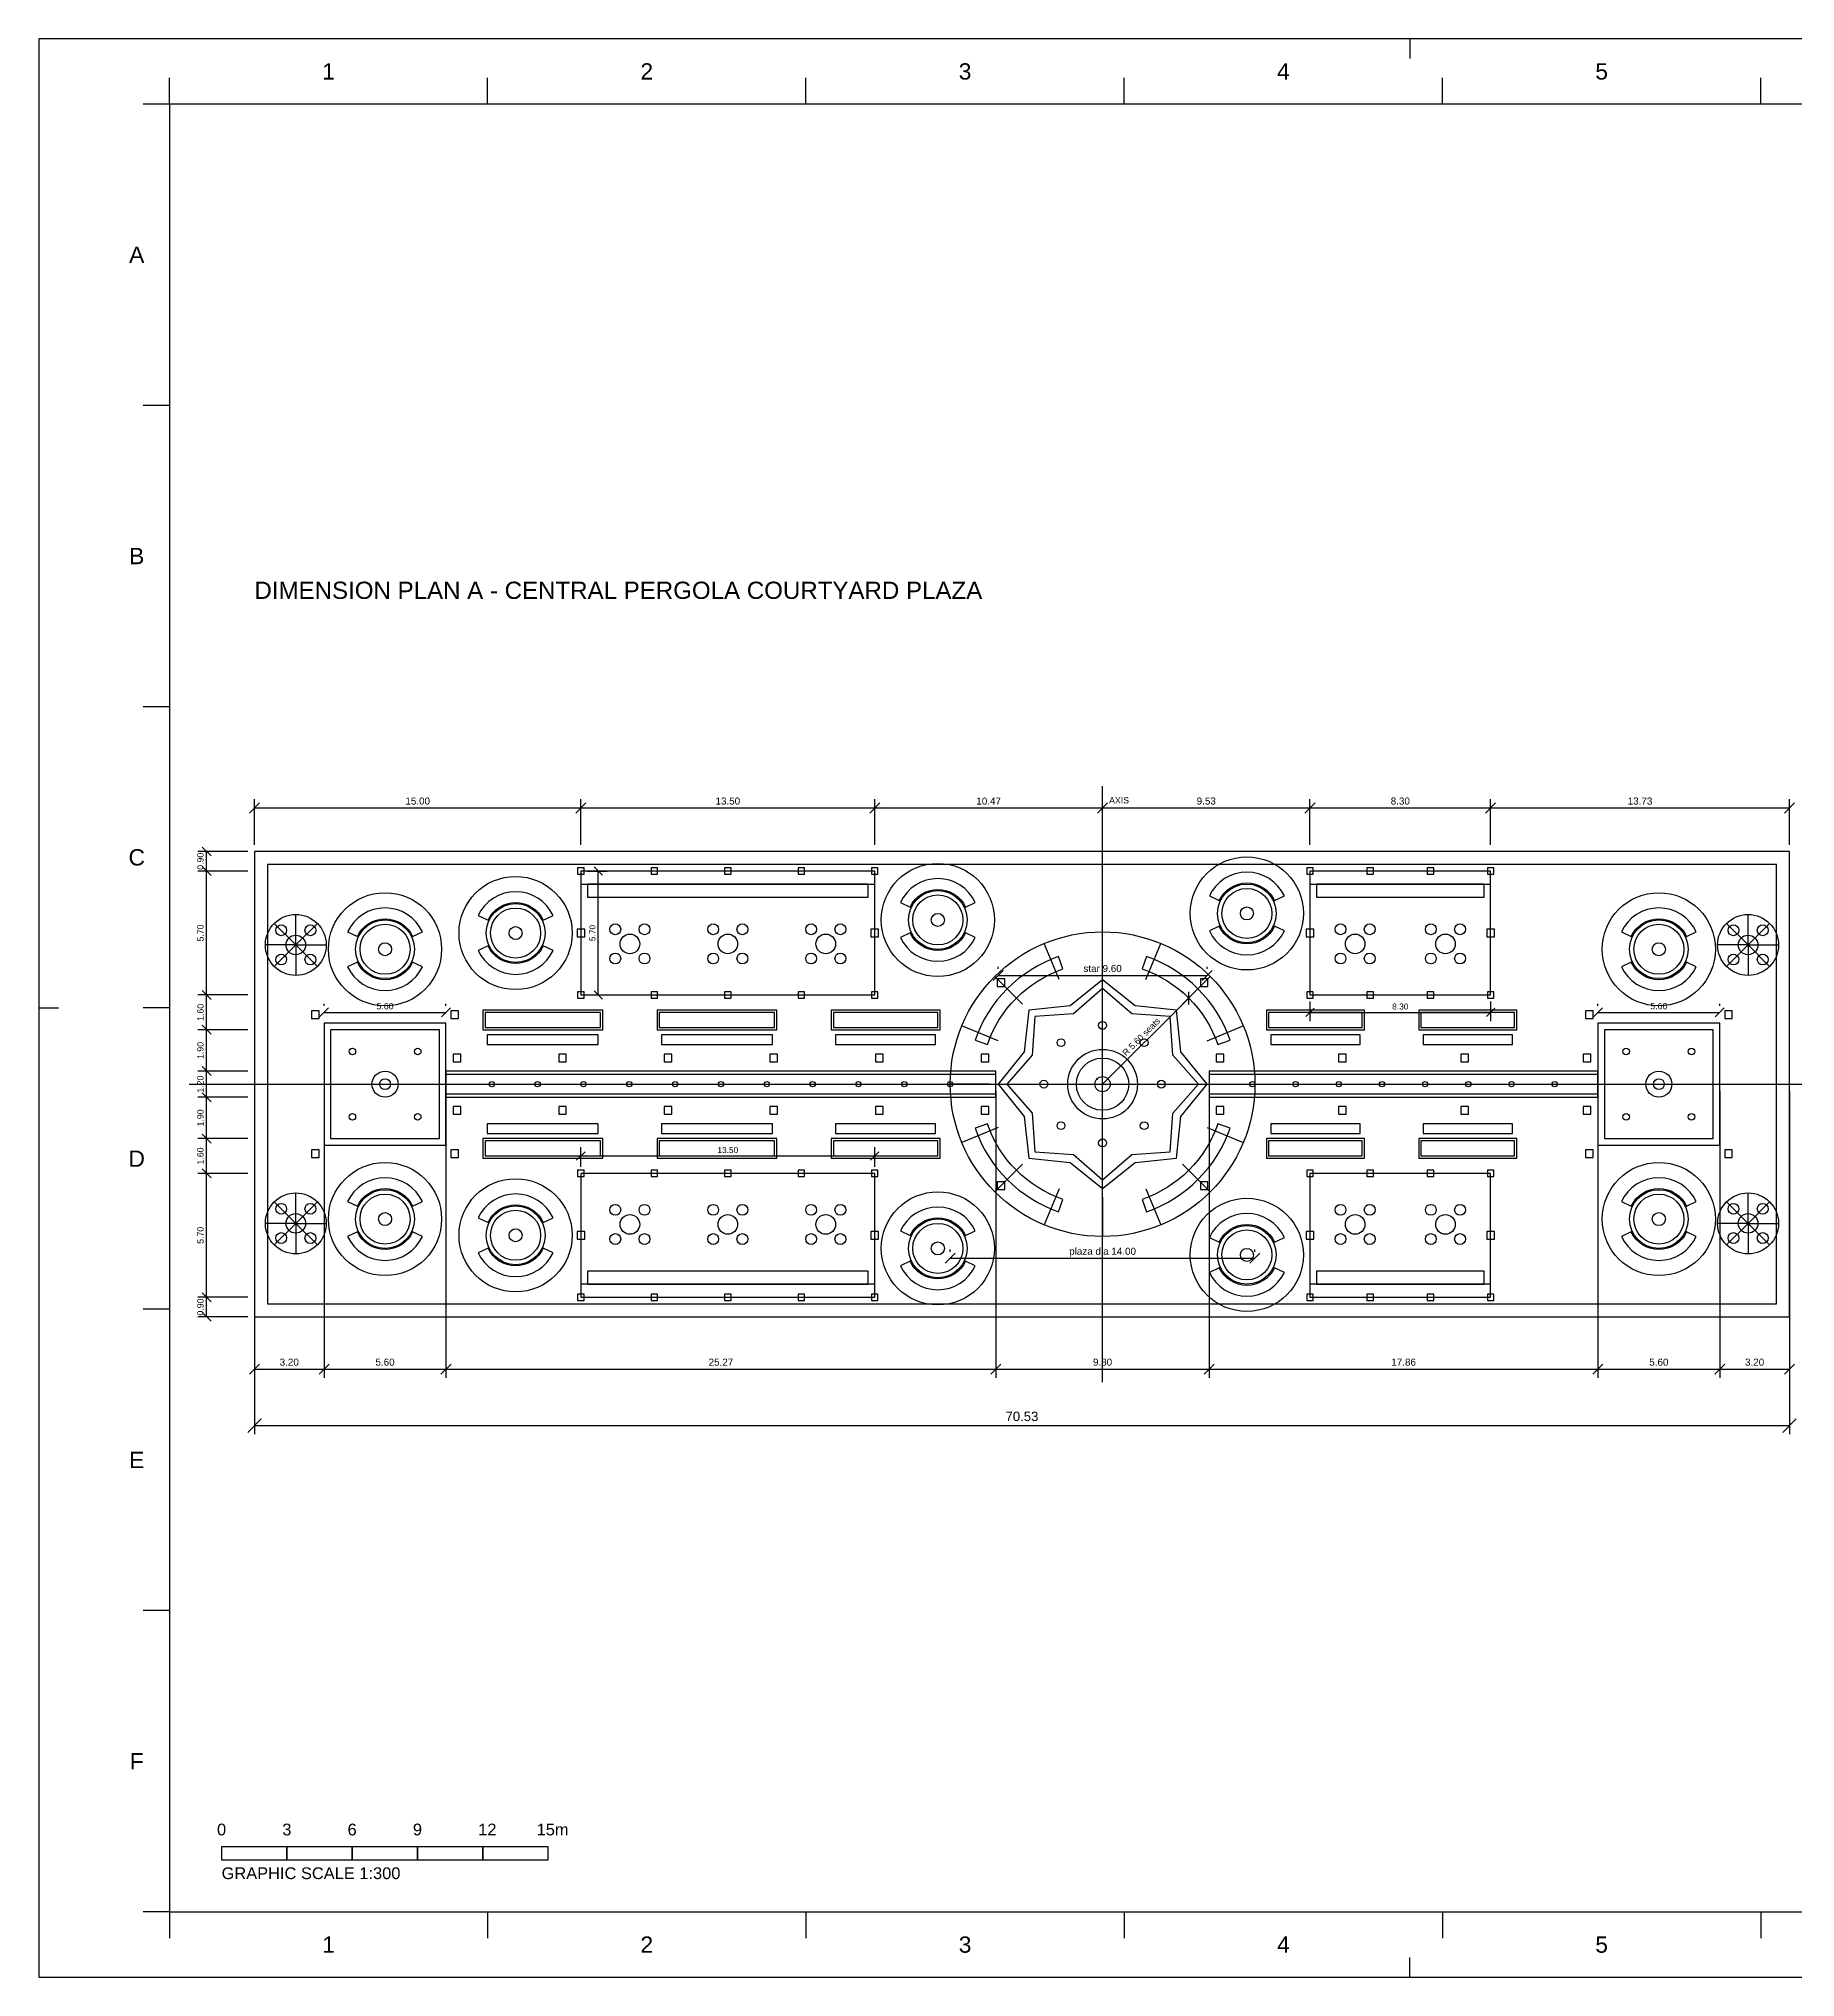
# Model space of a CAD drawing. Header units: metres. Extents: x 0 to 3661, y -5 to 371.
# Drawn here: x 3245 to 3325.7, y 0 to 89.1 of the extents above; entities that cross this region are included whole.
import ezdxf
from ezdxf.enums import TextEntityAlignment as Align

# ---------------------------------------------------------------- set-up
doc = ezdxf.new("R2010")
doc.units = ezdxf.units.M
doc.header["$MEASUREMENT"] = 0
for name, color, linetype in [('A3_FRAME', 7, 'Continuous'), ('A3_SHEET', 7, 'Continuous'), ('AXIS', 8, 'Continuous'), ('DIM', 1, 'Continuous'), ('EDGE', 7, 'Continuous'), ('L-FLOWERS', 6, 'Continuous'), ('L-LIGHTING', 2, 'Continuous'), ('L-PAVING', 253, 'Continuous'), ('L-PERGOLA', 34, 'Continuous'), ('L-PLANTERS', 42, 'Continuous'), ('L-SEATING', 32, 'Continuous'), ('L-TREES', 96, 'Continuous'), ('L-UMBRELLA', 253, 'Continuous'), ('L-WATER', 150, 'Continuous'), ('TB_LABELS', 7, 'Continuous'), ('TB_LINES_THIN', 7, 'Continuous'), ('TB_SYMBOLS', 7, 'Continuous'), ('TITLE', 1, 'Continuous')]:
    doc.layers.add(name, color=color, linetype=linetype)
doc.styles.get("Standard").update_dxf_attribs({"font": 'arial.ttf'})

msp = doc.modelspace()

# ---------------------------------------------------------------- linework, layer by layer
at = {"layer": 'A3_FRAME'}
for p, q in [((3308, 89.1), (3308, 88.2)), ((3245, 44.55), (3245.9, 44.55)), ((3308, 0), (3308, 0.9))]:
    msp.add_line(p, q, dxfattribs=at)
msp.add_lwpolyline([(3251, 3), (3368, 3), (3368, 86.1), (3251, 86.1)], close=True, dxfattribs=at)
at = {"layer": 'A3_SHEET'}
msp.add_lwpolyline([(3245, 0), (3371, 0), (3371, 89.1), (3245, 89.1)], close=True, dxfattribs=at)
at = {"layer": 'AXIS'}
for p, q in [((3293.88, 27.354), (3293.88, 54.754)), ((3251.91, 41.049), (3328.41, 41.049))]:
    msp.add_line(p, q, dxfattribs=at)
at = {"layer": 'DIM'}
for p, q in [((3254.679, 53.513), (3255.141, 53.975)), ((3254.91, 52.044), (3254.91, 54.144)), ((3254.91, 53.744), (3269.91, 53.744)), ((3269.679, 53.513), (3270.141, 53.975)), ((3269.679, 53.513), (3270.141, 53.975)), ((3269.91, 52.044), (3269.91, 54.144)), ((3269.91, 52.044), (3269.91, 54.144)), ((3269.91, 53.744), (3283.41, 53.744)), ((3283.179, 53.513), (3283.641, 53.975)), ((3283.179, 53.513), (3283.641, 53.975)), ((3283.41, 52.044), (3283.41, 54.144)), ((3283.41, 52.044), (3283.41, 54.144)), ((3283.41, 53.744), (3293.88, 53.744)), ((3293.649, 53.513), (3294.111, 53.975)), ((3293.649, 53.513), (3294.111, 53.975)), ((3293.88, 52.044), (3293.88, 54.144)), ((3293.88, 52.044), (3293.88, 54.144)), ((3293.88, 53.744), (3303.41, 53.744)), ((3303.179, 53.513), (3303.641, 53.975)), ((3303.179, 53.513), (3303.641, 53.975)), ((3303.41, 52.044), (3303.41, 54.144)), ((3303.41, 52.044), (3303.41, 54.144)), ((3303.41, 53.744), (3311.71, 53.744)), ((3311.479, 53.513), (3311.941, 53.975)), ((3311.479, 53.513), (3311.941, 53.975)), ((3311.71, 52.044), (3311.71, 54.144)), ((3311.71, 52.044), (3311.71, 54.144)), ((3311.71, 53.744), (3325.44, 53.744)), ((3325.209, 53.513), (3325.671, 53.975)), ((3325.44, 52.044), (3325.44, 54.144)), ((3254.61, 51.744), (3252.31, 51.744)), ((3252.916, 51.538), (3252.504, 51.95)), ((3252.71, 50.844), (3252.71, 51.744)), ((3254.61, 50.844), (3252.31, 50.844)), ((3254.61, 50.844), (3252.31, 50.844)), ((3252.916, 50.638), (3252.504, 51.05)), ((3252.916, 50.638), (3252.504, 51.05)), ((3252.71, 45.149), (3252.71, 50.844)), ((3270.21, 50.844), (3271.11, 50.844)), ((3270.905, 50.649), (3270.515, 51.039)), ((3270.71, 45.149), (3270.71, 50.844)), ((3289.08, 46.349), (3289.08, 46.449)), ((3298.68, 46.349), (3298.68, 46.449)), ((3288.849, 45.818), (3289.311, 46.28)), ((3289.08, 46.049), (3298.68, 46.049)), ((3298.449, 45.818), (3298.911, 46.28)), ((3254.61, 45.149), (3252.31, 45.149)), ((3254.61, 45.149), (3252.31, 45.149)), ((3252.916, 44.943), (3252.504, 45.355)), ((3252.916, 44.943), (3252.504, 45.355)), ((3252.71, 43.549), (3252.71, 45.149)), ((3257.904, 44.143), (3258.316, 44.555)), ((3258.11, 44.649), (3258.11, 44.749)), ((3263.504, 44.143), (3263.916, 44.555)), ((3263.71, 44.649), (3263.71, 44.749)), ((3270.21, 45.149), (3271.11, 45.149)), ((3270.905, 44.954), (3270.515, 45.344)), ((3293.88, 41.049), (3297.84, 45.009)), ((3297.628, 45.221), (3297.557, 45.292)), ((3297.84, 44.718), (3297.84, 45.3)), ((3303.41, 44.849), (3303.41, 43.949)), ((3311.71, 44.849), (3311.71, 43.949)), ((3316.434, 44.143), (3316.846, 44.555)), ((3316.64, 44.649), (3316.64, 44.749)), ((3322.034, 44.143), (3322.446, 44.555)), ((3322.24, 44.649), (3322.24, 44.749)), ((3252.916, 43.343), (3252.504, 43.755)), ((3252.916, 43.343), (3252.504, 43.755)), ((3258.11, 44.349), (3263.71, 44.349)), ((3303.215, 44.154), (3303.605, 44.544)), ((3303.41, 44.349), (3311.71, 44.349)), ((3311.515, 44.154), (3311.905, 44.544)), ((3316.64, 44.349), (3322.24, 44.349)), ((3254.61, 43.549), (3252.31, 43.549)), ((3254.61, 43.549), (3252.31, 43.549)), ((3252.71, 41.649), (3252.71, 43.549)), ((3254.61, 41.649), (3252.31, 41.649)), ((3254.61, 41.649), (3252.31, 41.649)), ((3252.916, 41.443), (3252.504, 41.855)), ((3252.916, 41.443), (3252.504, 41.855)), ((3252.71, 40.449), (3252.71, 41.649)), ((3293.668, 41.261), (3293.597, 41.332)), ((3293.88, 40.758), (3293.88, 41.34)), ((3254.61, 40.449), (3252.31, 40.449)), ((3254.61, 40.449), (3252.31, 40.449)), ((3252.916, 40.243), (3252.504, 40.655)), ((3252.916, 40.243), (3252.504, 40.655)), ((3252.71, 38.549), (3252.71, 40.449)), ((3254.91, 40.749), (3254.91, 27.554)), ((3258.11, 40.749), (3258.11, 27.554)), ((3258.11, 40.749), (3258.11, 27.554)), ((3263.71, 40.749), (3263.71, 27.554)), ((3263.71, 40.749), (3263.71, 27.554)), ((3288.98, 40.749), (3288.98, 27.554)), ((3288.98, 40.749), (3288.98, 27.554)), ((3298.78, 40.749), (3298.78, 27.554)), ((3298.78, 40.749), (3298.78, 27.554)), ((3316.64, 40.749), (3316.64, 27.554)), ((3316.64, 40.749), (3316.64, 27.554)), ((3322.24, 40.749), (3322.24, 27.554)), ((3322.24, 40.749), (3322.24, 27.554)), ((3325.44, 40.749), (3325.44, 27.554)), ((3254.61, 38.549), (3252.31, 38.549)), ((3254.61, 38.549), (3252.31, 38.549)), ((3252.916, 38.343), (3252.504, 38.755)), ((3252.916, 38.343), (3252.504, 38.755)), ((3252.71, 36.949), (3252.71, 38.549)), ((3269.715, 37.554), (3270.105, 37.944)), ((3269.91, 37.249), (3269.91, 38.149)), ((3269.91, 37.749), (3283.41, 37.749)), ((3283.215, 37.554), (3283.605, 37.944)), ((3283.41, 37.249), (3283.41, 38.149)), ((3254.61, 36.949), (3252.31, 36.949)), ((3254.61, 36.949), (3252.31, 36.949)), ((3252.916, 36.743), (3252.504, 37.155)), ((3252.916, 36.743), (3252.504, 37.155)), ((3252.71, 31.254), (3252.71, 36.949)), ((3286.649, 32.818), (3287.111, 33.28)), ((3286.88, 33.349), (3286.88, 33.449)), ((3286.88, 33.049), (3300.88, 33.049)), ((3300.649, 32.818), (3301.111, 33.28)), ((3300.88, 33.349), (3300.88, 33.449)), ((3254.61, 31.254), (3252.31, 31.254)), ((3254.61, 31.254), (3252.31, 31.254)), ((3252.916, 31.048), (3252.504, 31.46)), ((3252.916, 31.048), (3252.504, 31.46)), ((3252.71, 30.354), (3252.71, 31.254)), ((3254.61, 30.354), (3252.31, 30.354)), ((3252.916, 30.148), (3252.504, 30.56)), ((3254.91, 30.054), (3254.91, 24.954)), ((3325.44, 30.054), (3325.44, 24.954)), ((3254.679, 27.723), (3255.141, 28.185)), ((3254.91, 27.954), (3258.11, 27.954)), ((3257.879, 27.723), (3258.341, 28.185)), ((3257.879, 27.723), (3258.341, 28.185)), ((3258.11, 27.954), (3263.71, 27.954)), ((3263.479, 27.723), (3263.941, 28.185)), ((3263.479, 27.723), (3263.941, 28.185)), ((3263.71, 27.954), (3288.98, 27.954)), ((3288.749, 27.723), (3289.211, 28.185)), ((3288.749, 27.723), (3289.211, 28.185)), ((3288.98, 27.954), (3298.78, 27.954)), ((3298.549, 27.723), (3299.011, 28.185)), ((3298.549, 27.723), (3299.011, 28.185)), ((3298.78, 27.954), (3316.64, 27.954)), ((3316.409, 27.723), (3316.871, 28.185)), ((3316.409, 27.723), (3316.871, 28.185)), ((3316.64, 27.954), (3322.24, 27.954)), ((3322.009, 27.723), (3322.471, 28.185)), ((3322.009, 27.723), (3322.471, 28.185)), ((3322.24, 27.954), (3325.44, 27.954)), ((3325.209, 27.723), (3325.671, 28.185)), ((3254.601, 25.045), (3255.219, 25.663)), ((3254.91, 25.354), (3325.44, 25.354)), ((3325.131, 25.045), (3325.749, 25.663))]:
    msp.add_line(p, q, dxfattribs=at)
at = {"layer": 'EDGE'}
msp.add_lwpolyline([(3254.91, 30.354), (3325.44, 30.354), (3325.44, 51.744), (3254.91, 51.744)], close=True, dxfattribs=at)
at = {"layer": 'L-FLOWERS'}
for points in [[(3269.91, 50.244), (3283.41, 50.244), (3283.41, 50.844), (3269.91, 50.844)], [(3303.41, 50.244), (3311.71, 50.244), (3311.71, 50.844), (3303.41, 50.844)], [(3265.51, 43.649), (3270.81, 43.649), (3270.81, 44.349), (3265.51, 44.349)], [(3273.51, 43.649), (3278.81, 43.649), (3278.81, 44.349), (3273.51, 44.349)], [(3281.51, 43.649), (3286.31, 43.649), (3286.31, 44.349), (3281.51, 44.349)], [(3301.51, 43.649), (3305.81, 43.649), (3305.81, 44.349), (3301.51, 44.349)], [(3308.51, 43.649), (3312.81, 43.649), (3312.81, 44.349), (3308.51, 44.349)], [(3265.51, 37.749), (3270.81, 37.749), (3270.81, 38.449), (3265.51, 38.449)], [(3273.51, 37.749), (3278.81, 37.749), (3278.81, 38.449), (3273.51, 38.449)], [(3281.51, 37.749), (3286.31, 37.749), (3286.31, 38.449), (3281.51, 38.449)], [(3301.51, 37.749), (3305.81, 37.749), (3305.81, 38.449), (3301.51, 38.449)], [(3308.51, 37.749), (3312.81, 37.749), (3312.81, 38.449), (3308.51, 38.449)], [(3269.91, 31.254), (3283.41, 31.254), (3283.41, 31.854), (3269.91, 31.854)], [(3303.41, 31.254), (3311.71, 31.254), (3311.71, 31.854), (3303.41, 31.854)]]:
    msp.add_lwpolyline(points, close=True, dxfattribs=at)
for centre in [(3300.51, 48.897), (3266.91, 47.996), (3286.31, 48.596), (3260.91, 47.249), (3319.44, 47.249), (3260.91, 34.849), (3319.44, 34.849), (3266.91, 34.102), (3286.31, 33.502), (3300.51, 33.202)]:
    msp.add_circle(centre, 1.15, dxfattribs=at)
at = {"layer": 'L-LIGHTING'}
for points in [[(3269.735, 47.822), (3270.085, 47.822), (3270.085, 48.172), (3269.735, 48.172)], [(3283.235, 47.822), (3283.585, 47.822), (3283.585, 48.172), (3283.235, 48.172)], [(3303.235, 47.822), (3303.585, 47.822), (3303.585, 48.172), (3303.235, 48.172)], [(3311.535, 47.822), (3311.885, 47.822), (3311.885, 48.172), (3311.535, 48.172)], [(3289.038, 45.541), (3289.388, 45.541), (3289.388, 45.891), (3289.038, 45.891)], [(3298.372, 45.541), (3298.722, 45.541), (3298.722, 45.891), (3298.372, 45.891)], [(3257.535, 44.074), (3257.885, 44.074), (3257.885, 44.424), (3257.535, 44.424)], [(3263.935, 44.074), (3264.285, 44.074), (3264.285, 44.424), (3263.935, 44.424)], [(3316.065, 44.074), (3316.415, 44.074), (3316.415, 44.424), (3316.065, 44.424)], [(3322.465, 44.074), (3322.815, 44.074), (3322.815, 44.424), (3322.465, 44.424)], [(3264.035, 42.074), (3264.385, 42.074), (3264.385, 42.424), (3264.035, 42.424)], [(3268.889, 42.074), (3269.239, 42.074), (3269.239, 42.424), (3268.889, 42.424)], [(3273.743, 42.074), (3274.093, 42.074), (3274.093, 42.424), (3273.743, 42.424)], [(3278.597, 42.074), (3278.947, 42.074), (3278.947, 42.424), (3278.597, 42.424)], [(3283.451, 42.074), (3283.801, 42.074), (3283.801, 42.424), (3283.451, 42.424)], [(3288.305, 42.074), (3288.655, 42.074), (3288.655, 42.424), (3288.305, 42.424)], [(3299.105, 42.074), (3299.455, 42.074), (3299.455, 42.424), (3299.105, 42.424)], [(3304.725, 42.074), (3305.075, 42.074), (3305.075, 42.424), (3304.725, 42.424)], [(3310.345, 42.074), (3310.695, 42.074), (3310.695, 42.424), (3310.345, 42.424)], [(3315.965, 42.074), (3316.315, 42.074), (3316.315, 42.424), (3315.965, 42.424)], [(3264.035, 39.674), (3264.385, 39.674), (3264.385, 40.024), (3264.035, 40.024)], [(3268.889, 39.674), (3269.239, 39.674), (3269.239, 40.024), (3268.889, 40.024)], [(3273.743, 39.674), (3274.093, 39.674), (3274.093, 40.024), (3273.743, 40.024)], [(3278.597, 39.674), (3278.947, 39.674), (3278.947, 40.024), (3278.597, 40.024)], [(3283.451, 39.674), (3283.801, 39.674), (3283.801, 40.024), (3283.451, 40.024)], [(3288.305, 39.674), (3288.655, 39.674), (3288.655, 40.024), (3288.305, 40.024)], [(3299.105, 39.674), (3299.455, 39.674), (3299.455, 40.024), (3299.105, 40.024)], [(3304.725, 39.674), (3305.075, 39.674), (3305.075, 40.024), (3304.725, 40.024)], [(3310.345, 39.674), (3310.695, 39.674), (3310.695, 40.024), (3310.345, 40.024)], [(3315.965, 39.674), (3316.315, 39.674), (3316.315, 40.024), (3315.965, 40.024)], [(3257.535, 37.674), (3257.885, 37.674), (3257.885, 38.024), (3257.535, 38.024)], [(3263.935, 37.674), (3264.285, 37.674), (3264.285, 38.024), (3263.935, 38.024)], [(3316.065, 37.674), (3316.415, 37.674), (3316.415, 38.024), (3316.065, 38.024)], [(3322.465, 37.674), (3322.815, 37.674), (3322.815, 38.024), (3322.465, 38.024)], [(3289.038, 36.207), (3289.388, 36.207), (3289.388, 36.557), (3289.038, 36.557)], [(3298.372, 36.207), (3298.722, 36.207), (3298.722, 36.557), (3298.372, 36.557)], [(3269.735, 33.926), (3270.085, 33.926), (3270.085, 34.276), (3269.735, 34.276)], [(3283.235, 33.926), (3283.585, 33.926), (3283.585, 34.276), (3283.235, 34.276)], [(3303.235, 33.926), (3303.585, 33.926), (3303.585, 34.276), (3303.235, 34.276)], [(3311.535, 33.926), (3311.885, 33.926), (3311.885, 34.276), (3311.535, 34.276)]]:
    msp.add_lwpolyline(points, close=True, dxfattribs=at)
at = {"layer": 'L-PAVING'}
for p, q in [((3291.89, 45.853), (3291.201, 47.516)), ((3293.88, 46.249), (3293.88, 48.049)), ((3295.87, 45.853), (3296.559, 47.516)), ((3290.203, 44.726), (3288.93, 45.999)), ((3297.557, 44.726), (3298.83, 45.999)), ((3289.076, 43.039), (3287.413, 43.728)), ((3298.684, 43.039), (3300.347, 43.728)), ((3288.68, 41.049), (3286.88, 41.049)), ((3299.08, 41.049), (3300.88, 41.049)), ((3289.076, 39.059), (3287.413, 38.37)), ((3298.684, 39.059), (3300.347, 38.37)), ((3290.203, 37.372), (3288.93, 36.099)), ((3297.557, 37.372), (3298.83, 36.099)), ((3291.89, 36.245), (3291.201, 34.582)), ((3293.88, 35.849), (3293.88, 34.049)), ((3295.87, 36.245), (3296.559, 34.582))]:
    msp.add_line(p, q, dxfattribs=at)
for points in [[(3254.91, 30.354), (3325.44, 30.354), (3325.44, 51.744), (3254.91, 51.744)], [(3255.51, 30.954), (3324.84, 30.954), (3324.84, 51.144), (3255.51, 51.144)], [(3269.91, 45.149), (3283.41, 45.149), (3283.41, 50.844), (3269.91, 50.844)], [(3303.41, 45.149), (3311.71, 45.149), (3311.71, 50.844), (3303.41, 50.844)], [(3269.91, 31.254), (3283.41, 31.254), (3283.41, 36.949), (3269.91, 36.949)], [(3303.41, 31.254), (3311.71, 31.254), (3311.71, 36.949), (3303.41, 36.949)]]:
    msp.add_lwpolyline(points, close=True, dxfattribs=at)
msp.add_circle((3293.88, 41.049), 7, dxfattribs=at)
at = {"layer": 'L-PERGOLA'}
for points in [[(3269.76, 50.694), (3270.06, 50.694), (3270.06, 50.994), (3269.76, 50.994)], [(3273.135, 50.694), (3273.435, 50.694), (3273.435, 50.994), (3273.135, 50.994)], [(3276.51, 50.694), (3276.81, 50.694), (3276.81, 50.994), (3276.51, 50.994)], [(3279.885, 50.694), (3280.185, 50.694), (3280.185, 50.994), (3279.885, 50.994)], [(3283.26, 50.694), (3283.56, 50.694), (3283.56, 50.994), (3283.26, 50.994)], [(3303.26, 50.694), (3303.56, 50.694), (3303.56, 50.994), (3303.26, 50.994)], [(3306.027, 50.694), (3306.327, 50.694), (3306.327, 50.994), (3306.027, 50.994)], [(3308.793, 50.694), (3309.093, 50.694), (3309.093, 50.994), (3308.793, 50.994)], [(3311.56, 50.694), (3311.86, 50.694), (3311.86, 50.994), (3311.56, 50.994)], [(3269.76, 44.999), (3270.06, 44.999), (3270.06, 45.299), (3269.76, 45.299)], [(3273.135, 44.999), (3273.435, 44.999), (3273.435, 45.299), (3273.135, 45.299)], [(3276.51, 44.999), (3276.81, 44.999), (3276.81, 45.299), (3276.51, 45.299)], [(3279.885, 44.999), (3280.185, 44.999), (3280.185, 45.299), (3279.885, 45.299)], [(3283.26, 44.999), (3283.56, 44.999), (3283.56, 45.299), (3283.26, 45.299)], [(3303.26, 44.999), (3303.56, 44.999), (3303.56, 45.299), (3303.26, 45.299)], [(3306.027, 44.999), (3306.327, 44.999), (3306.327, 45.299), (3306.027, 45.299)], [(3308.793, 44.999), (3309.093, 44.999), (3309.093, 45.299), (3308.793, 45.299)], [(3311.56, 44.999), (3311.86, 44.999), (3311.86, 45.299), (3311.56, 45.299)], [(3269.76, 36.799), (3270.06, 36.799), (3270.06, 37.099), (3269.76, 37.099)], [(3273.135, 36.799), (3273.435, 36.799), (3273.435, 37.099), (3273.135, 37.099)], [(3276.51, 36.799), (3276.81, 36.799), (3276.81, 37.099), (3276.51, 37.099)], [(3279.885, 36.799), (3280.185, 36.799), (3280.185, 37.099), (3279.885, 37.099)], [(3283.26, 36.799), (3283.56, 36.799), (3283.56, 37.099), (3283.26, 37.099)], [(3303.26, 36.799), (3303.56, 36.799), (3303.56, 37.099), (3303.26, 37.099)], [(3306.027, 36.799), (3306.327, 36.799), (3306.327, 37.099), (3306.027, 37.099)], [(3308.793, 36.799), (3309.093, 36.799), (3309.093, 37.099), (3308.793, 37.099)], [(3311.56, 36.799), (3311.86, 36.799), (3311.86, 37.099), (3311.56, 37.099)], [(3269.76, 31.104), (3270.06, 31.104), (3270.06, 31.404), (3269.76, 31.404)], [(3273.135, 31.104), (3273.435, 31.104), (3273.435, 31.404), (3273.135, 31.404)], [(3276.51, 31.104), (3276.81, 31.104), (3276.81, 31.404), (3276.51, 31.404)], [(3279.885, 31.104), (3280.185, 31.104), (3280.185, 31.404), (3279.885, 31.404)], [(3283.26, 31.104), (3283.56, 31.104), (3283.56, 31.404), (3283.26, 31.404)], [(3303.26, 31.104), (3303.56, 31.104), (3303.56, 31.404), (3303.26, 31.404)], [(3306.027, 31.104), (3306.327, 31.104), (3306.327, 31.404), (3306.027, 31.404)], [(3308.793, 31.104), (3309.093, 31.104), (3309.093, 31.404), (3308.793, 31.404)], [(3311.56, 31.104), (3311.86, 31.104), (3311.86, 31.404), (3311.56, 31.404)]]:
    msp.add_lwpolyline(points, close=True, dxfattribs=at)
at = {"layer": 'L-PLANTERS'}
for points in [[(3265.41, 43.549), (3270.91, 43.549), (3270.91, 44.449), (3265.41, 44.449)], [(3273.41, 43.549), (3278.91, 43.549), (3278.91, 44.449), (3273.41, 44.449)], [(3281.41, 43.549), (3286.41, 43.549), (3286.41, 44.449), (3281.41, 44.449)], [(3301.41, 43.549), (3305.91, 43.549), (3305.91, 44.449), (3301.41, 44.449)], [(3308.41, 43.549), (3312.91, 43.549), (3312.91, 44.449), (3308.41, 44.449)], [(3265.41, 37.649), (3270.91, 37.649), (3270.91, 38.549), (3265.41, 38.549)], [(3273.41, 37.649), (3278.91, 37.649), (3278.91, 38.549), (3273.41, 38.549)], [(3281.41, 37.649), (3286.41, 37.649), (3286.41, 38.549), (3281.41, 38.549)], [(3301.41, 37.649), (3305.91, 37.649), (3305.91, 38.549), (3301.41, 38.549)], [(3308.41, 37.649), (3312.91, 37.649), (3312.91, 38.549), (3308.41, 38.549)]]:
    msp.add_lwpolyline(points, close=True, dxfattribs=at)
for centre in [(3286.31, 48.596), (3300.51, 48.897), (3266.91, 47.996), (3260.91, 47.249), (3319.44, 47.249), (3260.91, 34.849), (3319.44, 34.849), (3266.91, 34.102), (3286.31, 33.502), (3300.51, 33.202)]:
    msp.add_circle(centre, 1.35, dxfattribs=at)
at = {"layer": 'L-SEATING'}
for points in [[(3302.232, 49.7), (3302.101, 49.935), (3301.939, 50.149), (3301.747, 50.339), (3301.531, 50.499), (3301.294, 50.627), (3301.042, 50.721), (3300.778, 50.777), (3300.51, 50.797), (3300.242, 50.777), (3299.978, 50.721), (3299.726, 50.627), (3299.489, 50.499), (3299.273, 50.339), (3299.081, 50.149), (3298.919, 49.935), (3298.788, 49.7), (3299.241, 49.488), (3299.338, 49.662), (3299.457, 49.82), (3299.599, 49.959), (3299.758, 50.077), (3299.932, 50.172), (3300.118, 50.241), (3300.312, 50.282), (3300.51, 50.297), (3300.708, 50.282), (3300.902, 50.241), (3301.088, 50.172), (3301.262, 50.077), (3301.421, 49.959), (3301.563, 49.82), (3301.682, 49.662), (3301.779, 49.488)], [(3268.632, 48.8), (3268.501, 49.035), (3268.338, 49.249), (3268.147, 49.439), (3267.931, 49.599), (3267.694, 49.727), (3267.442, 49.821), (3267.178, 49.877), (3266.91, 49.897), (3266.642, 49.877), (3266.378, 49.821), (3266.126, 49.727), (3265.889, 49.599), (3265.673, 49.439), (3265.481, 49.249), (3265.319, 49.035), (3265.188, 48.8), (3265.641, 48.588), (3265.738, 48.762), (3265.857, 48.92), (3265.999, 49.059), (3266.158, 49.177), (3266.332, 49.272), (3266.518, 49.341), (3266.712, 49.382), (3266.91, 49.397), (3267.108, 49.382), (3267.302, 49.341), (3267.488, 49.272), (3267.662, 49.177), (3267.822, 49.059), (3267.963, 48.92), (3268.082, 48.762), (3268.179, 48.588)], [(3270.21, 49.644), (3283.11, 49.644), (3283.11, 50.244), (3270.21, 50.244)], [(3288.032, 49.4), (3287.901, 49.635), (3287.738, 49.849), (3287.547, 50.039), (3287.331, 50.199), (3287.094, 50.327), (3286.842, 50.421), (3286.579, 50.477), (3286.31, 50.496), (3286.041, 50.477), (3285.778, 50.421), (3285.526, 50.327), (3285.289, 50.199), (3285.073, 50.039), (3284.881, 49.849), (3284.719, 49.635), (3284.588, 49.4), (3285.041, 49.188), (3285.137, 49.362), (3285.257, 49.52), (3285.398, 49.659), (3285.558, 49.777), (3285.732, 49.872), (3285.918, 49.941), (3286.112, 49.982), (3286.31, 49.996), (3286.508, 49.982), (3286.702, 49.941), (3286.888, 49.872), (3287.062, 49.777), (3287.222, 49.659), (3287.363, 49.52), (3287.483, 49.362), (3287.579, 49.188)], [(3303.71, 49.644), (3311.41, 49.644), (3311.41, 50.244), (3303.71, 50.244)], [(3262.632, 48.052), (3262.501, 48.287), (3262.338, 48.502), (3262.147, 48.691), (3261.931, 48.851), (3261.694, 48.98), (3261.442, 49.073), (3261.178, 49.13), (3260.91, 49.149), (3260.642, 49.13), (3260.378, 49.073), (3260.126, 48.98), (3259.889, 48.851), (3259.673, 48.691), (3259.481, 48.502), (3259.319, 48.287), (3259.188, 48.052), (3259.641, 47.841), (3259.738, 48.014), (3259.857, 48.172), (3259.999, 48.312), (3260.158, 48.43), (3260.332, 48.524), (3260.518, 48.593), (3260.712, 48.635), (3260.91, 48.649), (3261.108, 48.635), (3261.302, 48.593), (3261.488, 48.524), (3261.662, 48.43), (3261.822, 48.312), (3261.963, 48.172), (3262.082, 48.014), (3262.179, 47.841)], [(3321.162, 48.052), (3321.031, 48.287), (3320.869, 48.502), (3320.677, 48.691), (3320.461, 48.851), (3320.224, 48.98), (3319.972, 49.073), (3319.709, 49.13), (3319.44, 49.149), (3319.171, 49.13), (3318.908, 49.073), (3318.656, 48.98), (3318.419, 48.851), (3318.203, 48.691), (3318.012, 48.502), (3317.849, 48.287), (3317.718, 48.052), (3318.171, 47.841), (3318.268, 48.014), (3318.387, 48.172), (3318.528, 48.312), (3318.688, 48.43), (3318.862, 48.524), (3319.048, 48.593), (3319.242, 48.635), (3319.44, 48.649), (3319.638, 48.635), (3319.832, 48.593), (3320.018, 48.524), (3320.192, 48.43), (3320.352, 48.312), (3320.493, 48.172), (3320.613, 48.014), (3320.709, 47.841)], [(3298.788, 48.093), (3298.919, 47.858), (3299.081, 47.644), (3299.273, 47.454), (3299.489, 47.294), (3299.726, 47.166), (3299.978, 47.072), (3300.242, 47.016), (3300.51, 46.996), (3300.778, 47.016), (3301.042, 47.072), (3301.294, 47.166), (3301.531, 47.294), (3301.747, 47.454), (3301.939, 47.644), (3302.101, 47.858), (3302.232, 48.093), (3301.779, 48.305), (3301.682, 48.131), (3301.563, 47.973), (3301.421, 47.834), (3301.262, 47.716), (3301.088, 47.621), (3300.902, 47.552), (3300.708, 47.511), (3300.51, 47.496), (3300.312, 47.511), (3300.118, 47.552), (3299.932, 47.621), (3299.758, 47.716), (3299.599, 47.834), (3299.457, 47.973), (3299.338, 48.131), (3299.241, 48.305)], [(3265.188, 47.194), (3265.319, 46.958), (3265.481, 46.744), (3265.673, 46.554), (3265.889, 46.394), (3266.126, 46.266), (3266.378, 46.172), (3266.642, 46.116), (3266.91, 46.096), (3267.178, 46.116), (3267.442, 46.172), (3267.694, 46.266), (3267.931, 46.394), (3268.147, 46.554), (3268.338, 46.744), (3268.501, 46.958), (3268.632, 47.194), (3268.179, 47.405), (3268.082, 47.231), (3267.963, 47.073), (3267.822, 46.934), (3267.662, 46.816), (3267.488, 46.721), (3267.302, 46.652), (3267.108, 46.611), (3266.91, 46.596), (3266.712, 46.611), (3266.518, 46.652), (3266.332, 46.721), (3266.158, 46.816), (3265.999, 46.934), (3265.857, 47.073), (3265.738, 47.231), (3265.641, 47.405)], [(3284.588, 47.793), (3284.719, 47.558), (3284.881, 47.344), (3285.073, 47.154), (3285.289, 46.994), (3285.526, 46.866), (3285.778, 46.772), (3286.041, 46.716), (3286.31, 46.696), (3286.579, 46.716), (3286.842, 46.772), (3287.094, 46.866), (3287.331, 46.994), (3287.547, 47.154), (3287.738, 47.344), (3287.901, 47.558), (3288.032, 47.793), (3287.579, 48.005), (3287.483, 47.831), (3287.363, 47.673), (3287.222, 47.534), (3287.062, 47.416), (3286.888, 47.321), (3286.702, 47.252), (3286.508, 47.211), (3286.31, 47.197), (3286.112, 47.211), (3285.918, 47.252), (3285.732, 47.321), (3285.558, 47.416), (3285.398, 47.534), (3285.257, 47.673), (3285.137, 47.831), (3285.041, 48.005)], [(3259.188, 46.446), (3259.319, 46.211), (3259.481, 45.996), (3259.673, 45.807), (3259.889, 45.647), (3260.126, 45.518), (3260.378, 45.425), (3260.642, 45.368), (3260.91, 45.349), (3261.178, 45.368), (3261.442, 45.425), (3261.694, 45.518), (3261.931, 45.647), (3262.147, 45.807), (3262.338, 45.996), (3262.501, 46.211), (3262.632, 46.446), (3262.179, 46.657), (3262.082, 46.484), (3261.963, 46.326), (3261.822, 46.186), (3261.662, 46.068), (3261.488, 45.974), (3261.302, 45.905), (3261.108, 45.863), (3260.91, 45.849), (3260.712, 45.863), (3260.518, 45.905), (3260.332, 45.974), (3260.158, 46.068), (3259.999, 46.186), (3259.857, 46.326), (3259.738, 46.484), (3259.641, 46.657)], [(3291.861, 46.911), (3291.532, 46.787), (3291.211, 46.645), (3290.898, 46.485), (3290.595, 46.307), (3290.302, 46.112), (3290.02, 45.901), (3289.751, 45.675), (3289.496, 45.433), (3289.254, 45.178), (3289.028, 44.909), (3288.817, 44.627), (3288.622, 44.334), (3288.444, 44.031), (3288.284, 43.718), (3288.142, 43.397), (3288.018, 43.068), (3288.585, 42.872), (3288.697, 43.169), (3288.825, 43.46), (3288.97, 43.742), (3289.131, 44.017), (3289.307, 44.281), (3289.497, 44.535), (3289.702, 44.778), (3289.92, 45.009), (3290.151, 45.227), (3290.394, 45.432), (3290.648, 45.622), (3290.913, 45.798), (3291.186, 45.959), (3291.469, 46.103), (3291.76, 46.232), (3292.057, 46.344)], [(3299.742, 43.068), (3299.618, 43.397), (3299.476, 43.718), (3299.316, 44.031), (3299.138, 44.334), (3298.943, 44.627), (3298.732, 44.909), (3298.506, 45.178), (3298.264, 45.433), (3298.008, 45.675), (3297.74, 45.901), (3297.458, 46.112), (3297.166, 46.307), (3296.862, 46.485), (3296.549, 46.645), (3296.228, 46.787), (3295.898, 46.911), (3295.703, 46.344), (3296, 46.232), (3296.291, 46.103), (3296.573, 45.959), (3296.847, 45.798), (3297.112, 45.622), (3297.366, 45.432), (3297.609, 45.227), (3297.84, 45.009), (3298.058, 44.778), (3298.263, 44.535), (3298.453, 44.281), (3298.629, 44.017), (3298.79, 43.742), (3298.934, 43.46), (3299.063, 43.169), (3299.175, 42.872)], [(3317.718, 46.446), (3317.849, 46.211), (3318.012, 45.996), (3318.203, 45.807), (3318.419, 45.647), (3318.656, 45.518), (3318.908, 45.425), (3319.171, 45.368), (3319.44, 45.349), (3319.709, 45.368), (3319.972, 45.425), (3320.224, 45.518), (3320.461, 45.647), (3320.677, 45.807), (3320.869, 45.996), (3321.031, 46.211), (3321.162, 46.446), (3320.709, 46.657), (3320.613, 46.484), (3320.493, 46.326), (3320.352, 46.186), (3320.192, 46.068), (3320.018, 45.974), (3319.832, 45.905), (3319.638, 45.863), (3319.44, 45.849), (3319.242, 45.863), (3319.048, 45.905), (3318.862, 45.974), (3318.688, 46.068), (3318.528, 46.186), (3318.387, 46.326), (3318.268, 46.484), (3318.171, 46.657)], [(3265.61, 42.874), (3270.71, 42.874), (3270.71, 43.324), (3265.61, 43.324)], [(3273.61, 42.874), (3278.71, 42.874), (3278.71, 43.324), (3273.61, 43.324)], [(3281.61, 42.874), (3286.21, 42.874), (3286.21, 43.324), (3281.61, 43.324)], [(3301.61, 42.874), (3305.71, 42.874), (3305.71, 43.324), (3301.61, 43.324)], [(3308.61, 42.874), (3312.71, 42.874), (3312.71, 43.324), (3308.61, 43.324)], [(3265.61, 38.774), (3270.71, 38.774), (3270.71, 39.224), (3265.61, 39.224)], [(3273.61, 38.774), (3278.71, 38.774), (3278.71, 39.224), (3273.61, 39.224)], [(3281.61, 38.774), (3286.21, 38.774), (3286.21, 39.224), (3281.61, 39.224)], [(3288.018, 39.031), (3288.142, 38.701), (3288.284, 38.38), (3288.444, 38.067), (3288.622, 37.764), (3288.817, 37.471), (3289.028, 37.189), (3289.254, 36.92), (3289.496, 36.665), (3289.751, 36.423), (3290.02, 36.197), (3290.302, 35.986), (3290.595, 35.791), (3290.898, 35.613), (3291.211, 35.453), (3291.532, 35.311), (3291.861, 35.187), (3292.057, 35.754), (3291.76, 35.866), (3291.469, 35.995), (3291.186, 36.139), (3290.913, 36.3), (3290.648, 36.476), (3290.394, 36.666), (3290.151, 36.871), (3289.92, 37.089), (3289.702, 37.32), (3289.497, 37.563), (3289.307, 37.817), (3289.131, 38.081), (3288.97, 38.355), (3288.825, 38.638), (3288.697, 38.929), (3288.585, 39.226)], [(3295.898, 35.187), (3296.228, 35.311), (3296.549, 35.453), (3296.862, 35.613), (3297.166, 35.791), (3297.458, 35.986), (3297.74, 36.197), (3298.008, 36.423), (3298.264, 36.665), (3298.506, 36.92), (3298.732, 37.189), (3298.943, 37.471), (3299.138, 37.764), (3299.316, 38.067), (3299.476, 38.38), (3299.618, 38.701), (3299.742, 39.031), (3299.175, 39.226), (3299.063, 38.929), (3298.934, 38.638), (3298.79, 38.355), (3298.629, 38.081), (3298.453, 37.817), (3298.263, 37.563), (3298.058, 37.32), (3297.84, 37.089), (3297.609, 36.871), (3297.366, 36.666), (3297.112, 36.476), (3296.847, 36.3), (3296.573, 36.139), (3296.291, 35.995), (3296, 35.866), (3295.703, 35.754)], [(3301.61, 38.774), (3305.71, 38.774), (3305.71, 39.224), (3301.61, 39.224)], [(3308.61, 38.774), (3312.71, 38.774), (3312.71, 39.224), (3308.61, 39.224)], [(3262.632, 35.652), (3262.501, 35.887), (3262.338, 36.102), (3262.147, 36.291), (3261.931, 36.451), (3261.694, 36.58), (3261.442, 36.673), (3261.178, 36.73), (3260.91, 36.749), (3260.642, 36.73), (3260.378, 36.673), (3260.126, 36.58), (3259.889, 36.451), (3259.673, 36.291), (3259.481, 36.102), (3259.319, 35.887), (3259.188, 35.652), (3259.641, 35.441), (3259.738, 35.614), (3259.857, 35.772), (3259.999, 35.912), (3260.158, 36.03), (3260.332, 36.124), (3260.518, 36.193), (3260.712, 36.235), (3260.91, 36.249), (3261.108, 36.235), (3261.302, 36.193), (3261.488, 36.124), (3261.662, 36.03), (3261.822, 35.912), (3261.963, 35.772), (3262.082, 35.614), (3262.179, 35.441)], [(3321.162, 35.652), (3321.031, 35.887), (3320.869, 36.102), (3320.677, 36.291), (3320.461, 36.451), (3320.224, 36.58), (3319.972, 36.673), (3319.709, 36.73), (3319.44, 36.749), (3319.171, 36.73), (3318.908, 36.673), (3318.656, 36.58), (3318.419, 36.451), (3318.203, 36.291), (3318.012, 36.102), (3317.849, 35.887), (3317.718, 35.652), (3318.171, 35.441), (3318.268, 35.614), (3318.387, 35.772), (3318.528, 35.912), (3318.688, 36.03), (3318.862, 36.124), (3319.048, 36.193), (3319.242, 36.235), (3319.44, 36.249), (3319.638, 36.235), (3319.832, 36.193), (3320.018, 36.124), (3320.192, 36.03), (3320.352, 35.912), (3320.493, 35.772), (3320.613, 35.614), (3320.709, 35.441)], [(3268.632, 34.904), (3268.501, 35.14), (3268.338, 35.354), (3268.147, 35.544), (3267.931, 35.704), (3267.694, 35.832), (3267.442, 35.926), (3267.178, 35.982), (3266.91, 36.002), (3266.642, 35.982), (3266.378, 35.926), (3266.126, 35.832), (3265.889, 35.704), (3265.673, 35.544), (3265.481, 35.354), (3265.319, 35.14), (3265.188, 34.904), (3265.641, 34.693), (3265.738, 34.867), (3265.857, 35.025), (3265.999, 35.164), (3266.158, 35.282), (3266.332, 35.377), (3266.518, 35.446), (3266.712, 35.487), (3266.91, 35.502), (3267.108, 35.487), (3267.302, 35.446), (3267.488, 35.377), (3267.662, 35.282), (3267.822, 35.164), (3267.963, 35.025), (3268.082, 34.867), (3268.179, 34.693)], [(3288.032, 34.304), (3287.901, 34.54), (3287.738, 34.754), (3287.547, 34.944), (3287.331, 35.104), (3287.094, 35.232), (3286.842, 35.326), (3286.579, 35.382), (3286.31, 35.401), (3286.041, 35.382), (3285.778, 35.326), (3285.526, 35.232), (3285.289, 35.104), (3285.073, 34.944), (3284.881, 34.754), (3284.719, 34.54), (3284.588, 34.304), (3285.041, 34.093), (3285.137, 34.267), (3285.257, 34.425), (3285.398, 34.564), (3285.558, 34.682), (3285.732, 34.777), (3285.918, 34.846), (3286.112, 34.887), (3286.31, 34.901), (3286.508, 34.887), (3286.702, 34.846), (3286.888, 34.777), (3287.062, 34.682), (3287.222, 34.564), (3287.363, 34.425), (3287.483, 34.267), (3287.579, 34.093)], [(3302.232, 34.005), (3302.101, 34.24), (3301.939, 34.454), (3301.747, 34.644), (3301.531, 34.804), (3301.294, 34.932), (3301.042, 35.026), (3300.778, 35.082), (3300.51, 35.102), (3300.242, 35.082), (3299.978, 35.026), (3299.726, 34.932), (3299.489, 34.804), (3299.273, 34.644), (3299.081, 34.454), (3298.919, 34.24), (3298.788, 34.005), (3299.241, 33.793), (3299.338, 33.967), (3299.457, 34.125), (3299.599, 34.264), (3299.758, 34.382), (3299.932, 34.477), (3300.118, 34.546), (3300.312, 34.587), (3300.51, 34.602), (3300.708, 34.587), (3300.902, 34.546), (3301.088, 34.477), (3301.262, 34.382), (3301.421, 34.264), (3301.563, 34.125), (3301.682, 33.967), (3301.779, 33.793)], [(3259.188, 34.046), (3259.319, 33.811), (3259.481, 33.596), (3259.673, 33.407), (3259.889, 33.247), (3260.126, 33.118), (3260.378, 33.025), (3260.642, 32.968), (3260.91, 32.949), (3261.178, 32.968), (3261.442, 33.025), (3261.694, 33.118), (3261.931, 33.247), (3262.147, 33.407), (3262.338, 33.596), (3262.501, 33.811), (3262.632, 34.046), (3262.179, 34.257), (3262.082, 34.084), (3261.963, 33.926), (3261.822, 33.786), (3261.662, 33.668), (3261.488, 33.574), (3261.302, 33.505), (3261.108, 33.463), (3260.91, 33.449), (3260.712, 33.463), (3260.518, 33.505), (3260.332, 33.574), (3260.158, 33.668), (3259.999, 33.786), (3259.857, 33.926), (3259.738, 34.084), (3259.641, 34.257)], [(3317.718, 34.046), (3317.849, 33.811), (3318.012, 33.596), (3318.203, 33.407), (3318.419, 33.247), (3318.656, 33.118), (3318.908, 33.025), (3319.171, 32.968), (3319.44, 32.949), (3319.709, 32.968), (3319.972, 33.025), (3320.224, 33.118), (3320.461, 33.247), (3320.677, 33.407), (3320.869, 33.596), (3321.031, 33.811), (3321.162, 34.046), (3320.709, 34.257), (3320.613, 34.084), (3320.493, 33.926), (3320.352, 33.786), (3320.192, 33.668), (3320.018, 33.574), (3319.832, 33.505), (3319.638, 33.463), (3319.44, 33.449), (3319.242, 33.463), (3319.048, 33.505), (3318.862, 33.574), (3318.688, 33.668), (3318.528, 33.786), (3318.387, 33.926), (3318.268, 34.084), (3318.171, 34.257)], [(3265.188, 33.298), (3265.319, 33.063), (3265.481, 32.849), (3265.673, 32.659), (3265.889, 32.499), (3266.126, 32.371), (3266.378, 32.277), (3266.642, 32.221), (3266.91, 32.202), (3267.178, 32.221), (3267.442, 32.277), (3267.694, 32.371), (3267.931, 32.499), (3268.147, 32.659), (3268.338, 32.849), (3268.501, 33.063), (3268.632, 33.298), (3268.179, 33.51), (3268.082, 33.336), (3267.963, 33.178), (3267.822, 33.039), (3267.662, 32.921), (3267.488, 32.826), (3267.302, 32.757), (3267.108, 32.716), (3266.91, 32.702), (3266.712, 32.716), (3266.518, 32.757), (3266.332, 32.826), (3266.158, 32.921), (3265.999, 33.039), (3265.857, 33.178), (3265.738, 33.336), (3265.641, 33.51)], [(3270.21, 31.854), (3283.11, 31.854), (3283.11, 32.454), (3270.21, 32.454)], [(3284.588, 32.699), (3284.719, 32.463), (3284.881, 32.249), (3285.073, 32.059), (3285.289, 31.899), (3285.526, 31.771), (3285.778, 31.677), (3286.041, 31.621), (3286.31, 31.602), (3286.579, 31.621), (3286.842, 31.677), (3287.094, 31.771), (3287.331, 31.899), (3287.547, 32.059), (3287.738, 32.249), (3287.901, 32.463), (3288.032, 32.699), (3287.579, 32.91), (3287.483, 32.736), (3287.363, 32.578), (3287.222, 32.439), (3287.062, 32.321), (3286.888, 32.226), (3286.702, 32.157), (3286.508, 32.116), (3286.31, 32.102), (3286.112, 32.116), (3285.918, 32.157), (3285.732, 32.226), (3285.558, 32.321), (3285.398, 32.439), (3285.257, 32.578), (3285.137, 32.736), (3285.041, 32.91)], [(3298.788, 32.398), (3298.919, 32.163), (3299.081, 31.949), (3299.273, 31.759), (3299.489, 31.599), (3299.726, 31.471), (3299.978, 31.377), (3300.242, 31.321), (3300.51, 31.302), (3300.778, 31.321), (3301.042, 31.377), (3301.294, 31.471), (3301.531, 31.599), (3301.747, 31.759), (3301.939, 31.949), (3302.101, 32.163), (3302.232, 32.398), (3301.779, 32.61), (3301.682, 32.436), (3301.563, 32.278), (3301.421, 32.139), (3301.262, 32.021), (3301.088, 31.926), (3300.902, 31.857), (3300.708, 31.816), (3300.51, 31.802), (3300.312, 31.816), (3300.118, 31.857), (3299.932, 31.926), (3299.758, 32.021), (3299.599, 32.139), (3299.457, 32.278), (3299.338, 32.436), (3299.241, 32.61)], [(3303.71, 31.854), (3311.41, 31.854), (3311.41, 32.454), (3303.71, 32.454)]]:
    msp.add_lwpolyline(points, close=True, dxfattribs=at)
for centre, radius in [((3256.138, 48.121), 0.25), ((3257.482, 48.121), 0.25), ((3271.488, 48.168), 0.25), ((3272.832, 48.168), 0.25), ((3275.988, 48.168), 0.25), ((3277.332, 48.168), 0.25), ((3280.488, 48.168), 0.25), ((3281.832, 48.168), 0.25), ((3304.813, 48.168), 0.25), ((3306.157, 48.168), 0.25), ((3308.963, 48.168), 0.25), ((3310.307, 48.168), 0.25), ((3322.868, 48.121), 0.25), ((3324.212, 48.121), 0.25), ((3256.81, 47.449), 0.45), ((3272.16, 47.496), 0.45), ((3276.66, 47.496), 0.45), ((3281.16, 47.496), 0.45), ((3305.485, 47.496), 0.45), ((3309.635, 47.496), 0.45), ((3323.54, 47.449), 0.45), ((3256.138, 46.777), 0.25), ((3257.482, 46.777), 0.25), ((3271.488, 46.825), 0.25), ((3272.832, 46.825), 0.25), ((3275.988, 46.825), 0.25), ((3277.332, 46.825), 0.25), ((3280.488, 46.825), 0.25), ((3281.832, 46.825), 0.25), ((3304.813, 46.825), 0.25), ((3306.157, 46.825), 0.25), ((3308.963, 46.825), 0.25), ((3310.307, 46.825), 0.25), ((3322.868, 46.777), 0.25), ((3324.212, 46.777), 0.25), ((3256.138, 35.321), 0.25), ((3256.81, 34.649), 0.45), ((3257.482, 35.321), 0.25), ((3271.488, 35.273), 0.25), ((3272.16, 34.602), 0.45), ((3272.832, 35.273), 0.25), ((3275.988, 35.273), 0.25), ((3276.66, 34.602), 0.45), ((3277.332, 35.273), 0.25), ((3280.488, 35.273), 0.25), ((3281.16, 34.602), 0.45), ((3281.832, 35.273), 0.25), ((3304.813, 35.273), 0.25), ((3305.485, 34.602), 0.45), ((3306.157, 35.273), 0.25), ((3308.963, 35.273), 0.25), ((3309.635, 34.602), 0.45), ((3310.307, 35.273), 0.25), ((3322.868, 35.321), 0.25), ((3323.54, 34.649), 0.45), ((3324.212, 35.321), 0.25), ((3256.138, 33.977), 0.25), ((3257.482, 33.977), 0.25), ((3271.488, 33.93), 0.25), ((3272.832, 33.93), 0.25), ((3275.988, 33.93), 0.25), ((3277.332, 33.93), 0.25), ((3280.488, 33.93), 0.25), ((3281.832, 33.93), 0.25), ((3304.813, 33.93), 0.25), ((3306.157, 33.93), 0.25), ((3308.963, 33.93), 0.25), ((3310.307, 33.93), 0.25), ((3322.868, 33.977), 0.25), ((3324.212, 33.977), 0.25)]:
    msp.add_circle(centre, radius, dxfattribs=at)
at = {"layer": 'L-TREES'}
for centre, radius in [((3286.31, 48.596), 2.6), ((3300.51, 48.897), 2.6), ((3266.91, 47.996), 2.6), ((3260.91, 47.249), 2.6), ((3300.51, 48.897), 0.3), ((3319.44, 47.249), 2.6), ((3266.91, 47.996), 0.3), ((3286.31, 48.596), 0.3), ((3260.91, 47.249), 0.3), ((3319.44, 47.249), 0.3), ((3260.91, 34.849), 2.6), ((3319.44, 34.849), 2.6), ((3266.91, 34.102), 2.6), ((3286.31, 33.502), 2.6), ((3300.51, 33.202), 2.6), ((3260.91, 34.849), 0.3), ((3319.44, 34.849), 0.3), ((3266.91, 34.102), 0.3), ((3286.31, 33.502), 0.3), ((3300.51, 33.202), 0.3)]:
    msp.add_circle(centre, radius, dxfattribs=at)
at = {"layer": 'L-UMBRELLA'}
for p, q in [((3256.81, 47.449), (3255.82, 48.439)), ((3256.81, 47.449), (3256.81, 48.849)), ((3256.81, 47.449), (3257.8, 48.439)), ((3323.54, 47.449), (3322.55, 48.439)), ((3323.54, 47.449), (3323.54, 48.849)), ((3323.54, 47.449), (3324.53, 48.439)), ((3256.81, 47.449), (3255.41, 47.449)), ((3256.81, 47.449), (3255.82, 46.459)), ((3256.81, 47.449), (3258.21, 47.449)), ((3256.81, 47.449), (3256.81, 46.049)), ((3256.81, 47.449), (3257.8, 46.459)), ((3323.54, 47.449), (3322.14, 47.449)), ((3323.54, 47.449), (3322.55, 46.459)), ((3323.54, 47.449), (3324.94, 47.449)), ((3323.54, 47.449), (3323.54, 46.049)), ((3323.54, 47.449), (3324.53, 46.459)), ((3256.81, 34.649), (3256.81, 36.049)), ((3323.54, 34.649), (3323.54, 36.049)), ((3256.81, 34.649), (3255.82, 35.639)), ((3256.81, 34.649), (3257.8, 35.639)), ((3323.54, 34.649), (3322.55, 35.639)), ((3323.54, 34.649), (3324.53, 35.639)), ((3256.81, 34.649), (3255.41, 34.649)), ((3256.81, 34.649), (3255.82, 33.659)), ((3256.81, 34.649), (3258.21, 34.649)), ((3256.81, 34.649), (3256.81, 33.249)), ((3256.81, 34.649), (3257.8, 33.659)), ((3323.54, 34.649), (3322.14, 34.649)), ((3323.54, 34.649), (3322.55, 33.659)), ((3323.54, 34.649), (3324.94, 34.649)), ((3323.54, 34.649), (3323.54, 33.249)), ((3323.54, 34.649), (3324.53, 33.659))]:
    msp.add_line(p, q, dxfattribs=at)
for centre in [(3256.81, 47.449), (3323.54, 47.449), (3256.81, 34.649), (3323.54, 34.649)]:
    msp.add_circle(centre, 1.4, dxfattribs=at)
at = {"layer": 'L-WATER'}
for points in [[(3298.68, 41.049), (3297.483, 42.541), (3297.274, 44.443), (3295.372, 44.652), (3293.88, 45.849), (3292.387, 44.652), (3290.486, 44.443), (3290.277, 42.541), (3289.08, 41.049), (3290.277, 39.556), (3290.486, 37.655), (3292.387, 37.446), (3293.88, 36.249), (3295.372, 37.446), (3297.274, 37.655), (3297.483, 39.556)], [(3298.28, 41.049), (3297.114, 42.388), (3296.991, 44.16), (3295.219, 44.283), (3293.88, 45.449), (3292.541, 44.283), (3290.769, 44.16), (3290.646, 42.388), (3289.48, 41.049), (3290.646, 39.71), (3290.769, 37.938), (3292.541, 37.815), (3293.88, 36.649), (3295.219, 37.815), (3296.991, 37.938), (3297.114, 39.71)], [(3258.11, 38.249), (3263.71, 38.249), (3263.71, 43.849), (3258.11, 43.849)], [(3316.64, 38.249), (3322.24, 38.249), (3322.24, 43.849), (3316.64, 43.849)], [(3258.41, 38.549), (3263.41, 38.549), (3263.41, 43.549), (3258.41, 43.549)], [(3316.94, 38.549), (3321.94, 38.549), (3321.94, 43.549), (3316.94, 43.549)], [(3263.71, 40.449), (3288.98, 40.449), (3288.98, 41.649), (3263.71, 41.649)], [(3263.71, 40.599), (3288.98, 40.599), (3288.98, 41.499), (3263.71, 41.499)], [(3298.78, 40.449), (3316.64, 40.449), (3316.64, 41.649), (3298.78, 41.649)], [(3298.78, 40.599), (3316.64, 40.599), (3316.64, 41.499), (3298.78, 41.499)]]:
    msp.add_lwpolyline(points, close=True, dxfattribs=at)
for centre, radius in [((3293.88, 43.749), 0.18), ((3291.971, 42.958), 0.18), ((3295.789, 42.958), 0.18), ((3259.41, 42.549), 0.15), ((3262.41, 42.549), 0.15), ((3293.88, 41.049), 1.6), ((3293.88, 41.049), 1.2), ((3317.94, 42.549), 0.15), ((3320.94, 42.549), 0.15), ((3260.91, 41.049), 0.6), ((3260.91, 41.049), 0.25), ((3265.816, 41.049), 0.12), ((3267.922, 41.049), 0.12), ((3270.028, 41.049), 0.12), ((3272.133, 41.049), 0.12), ((3274.239, 41.049), 0.12), ((3276.345, 41.049), 0.12), ((3278.451, 41.049), 0.12), ((3280.557, 41.049), 0.12), ((3282.662, 41.049), 0.12), ((3284.768, 41.049), 0.12), ((3286.874, 41.049), 0.12), ((3291.18, 41.049), 0.18), ((3293.88, 41.049), 0.35), ((3296.58, 41.049), 0.18), ((3300.764, 41.049), 0.12), ((3302.749, 41.049), 0.12), ((3304.733, 41.049), 0.12), ((3306.718, 41.049), 0.12), ((3308.702, 41.049), 0.12), ((3310.687, 41.049), 0.12), ((3312.671, 41.049), 0.12), ((3314.656, 41.049), 0.12), ((3319.44, 41.049), 0.6), ((3319.44, 41.049), 0.25), ((3259.41, 39.549), 0.15), ((3262.41, 39.549), 0.15), ((3291.971, 39.14), 0.18), ((3295.789, 39.14), 0.18), ((3317.94, 39.549), 0.15), ((3320.94, 39.549), 0.15), ((3293.88, 38.349), 0.18)]:
    msp.add_circle(centre, radius, dxfattribs=at)
at = {"layer": 'TB_LINES_THIN'}
for p, q in [((3251, 86.1), (3251, 87.3)), ((3265.625, 86.1), (3265.625, 87.3)), ((3280.25, 86.1), (3280.25, 87.3)), ((3294.875, 86.1), (3294.875, 87.3)), ((3309.5, 86.1), (3309.5, 87.3)), ((3324.125, 86.1), (3324.125, 87.3)), ((3251, 86.1), (3249.8, 86.1)), ((3251, 72.25), (3249.8, 72.25)), ((3251, 58.4), (3249.8, 58.4)), ((3251, 44.55), (3249.8, 44.55)), ((3251, 30.7), (3249.8, 30.7)), ((3251, 16.85), (3249.8, 16.85)), ((3251, 3), (3249.8, 3)), ((3251, 3), (3251, 1.8)), ((3265.625, 3), (3265.625, 1.8)), ((3280.25, 3), (3280.25, 1.8)), ((3294.875, 3), (3294.875, 1.8)), ((3309.5, 3), (3309.5, 1.8)), ((3324.125, 3), (3324.125, 1.8))]:
    msp.add_line(p, q, dxfattribs=at)
at = {"layer": 'TB_SYMBOLS'}
for points in [[(3253.4, 5.4), (3256.4, 5.4), (3256.4, 6), (3253.4, 6)], [(3256.4, 5.4), (3259.4, 5.4), (3259.4, 6), (3256.4, 6)], [(3259.4, 5.4), (3262.4, 5.4), (3262.4, 6), (3259.4, 6)], [(3262.4, 5.4), (3265.4, 5.4), (3265.4, 6), (3262.4, 6)], [(3265.4, 5.4), (3268.4, 5.4), (3268.4, 6), (3265.4, 6)]]:
    msp.add_lwpolyline(points, close=True, dxfattribs=at)

# ---------------------------------------------------------------- texts
at = {"layer": 'AXIS'}
msp.add_text('AXIS', height=0.288, dxfattribs=at).set_placement((3294.18, 53.954))
at = {"layer": 'DIM'}
for s, height, p in [('15.00', 0.324, (3262.41, 53.901)), ('13.50', 0.324, (3276.66, 53.901)), ('10.47', 0.324, (3288.645, 53.901)), ('9.53', 0.324, (3298.645, 53.901)), ('8.30', 0.324, (3307.56, 53.901)), ('13.73', 0.324, (3318.575, 53.901)), ('star 9.60', 0.324, (3293.88, 46.206)), ('5.60', 0.288, (3260.91, 44.489)), ('8.30', 0.2736, (3307.56, 44.482)), ('5.60', 0.288, (3319.44, 44.489)), ('13.50', 0.2736, (3276.66, 37.882)), ('plaza dia 14.00', 0.324, (3293.88, 33.206)), ('3.20', 0.324, (3256.51, 28.111)), ('5.60', 0.324, (3260.91, 28.111)), ('25.27', 0.324, (3276.345, 28.111)), ('9.80', 0.324, (3293.88, 28.111)), ('17.86', 0.324, (3307.71, 28.111)), ('5.60', 0.324, (3319.44, 28.111)), ('3.20', 0.324, (3323.84, 28.111)), ('70.53', 0.432, (3290.175, 25.564))]:
    msp.add_text(s, height=height, dxfattribs=at).set_placement(p, align=Align.CENTER)
for s, height, rotation, p in [('0.90', 0.288, 90, (3252.57, 51.294)), ('5.70', 0.288, 90, (3252.57, 47.996)), ('5.70', 0.2736, 90, (3270.577, 47.996)), ('1.60', 0.288, 90, (3252.57, 44.349)), ('R 5.60 seats', 0.288, 45, (3295.761, 43.128)), ('1.90', 0.288, 90, (3252.57, 42.599)), ('1.20', 0.288, 90, (3252.57, 41.049)), ('1.90', 0.288, 90, (3252.57, 39.499)), ('1.60', 0.288, 90, (3252.57, 37.749)), ('5.70', 0.288, 90, (3252.57, 34.102)), ('0.90', 0.288, 90, (3252.57, 30.804))]:
    msp.add_text(s, height=height, rotation=rotation, dxfattribs=at).set_placement(p, align=Align.CENTER)
at = {"layer": 'TB_LABELS'}
for s, height, p in [('1', 0.75, (3258.021, 87.225)), ('2', 0.75, (3272.646, 87.225)), ('3', 0.75, (3287.271, 87.225)), ('4', 0.75, (3301.896, 87.225)), ('5', 0.75, (3316.521, 87.225)), ('A', 0.75, (3249.151, 78.8)), ('B', 0.75, (3249.151, 64.95)), ('C', 0.75, (3249.122, 51.1)), ('D', 0.75, (3249.122, 37.25)), ('E', 0.75, (3249.151, 23.4)), ('F', 0.75, (3249.18, 9.55)), ('0', 0.54, (3253.19, 6.52)), ('3', 0.54, (3256.19, 6.52)), ('6', 0.54, (3259.19, 6.52)), ('9', 0.54, (3262.19, 6.52)), ('12', 0.54, (3265.19, 6.52)), ('15m', 0.54, (3267.876, 6.52)), ('GRAPHIC SCALE 1:300', 0.54, (3253.4, 4.51)), ('1', 0.75, (3258.021, 1.125)), ('2', 0.75, (3272.646, 1.125)), ('3', 0.75, (3287.271, 1.125)), ('4', 0.75, (3301.896, 1.125)), ('5', 0.75, (3316.521, 1.125))]:
    msp.add_text(s, height=height, dxfattribs=at).set_placement(p)
at = {"layer": 'TITLE'}
msp.add_text('DIMENSION PLAN A - CENTRAL PERGOLA COURTYARD PLAZA', height=0.792, dxfattribs=at).set_placement((3254.91, 63.354))

doc.saveas('drawing.dxf')
